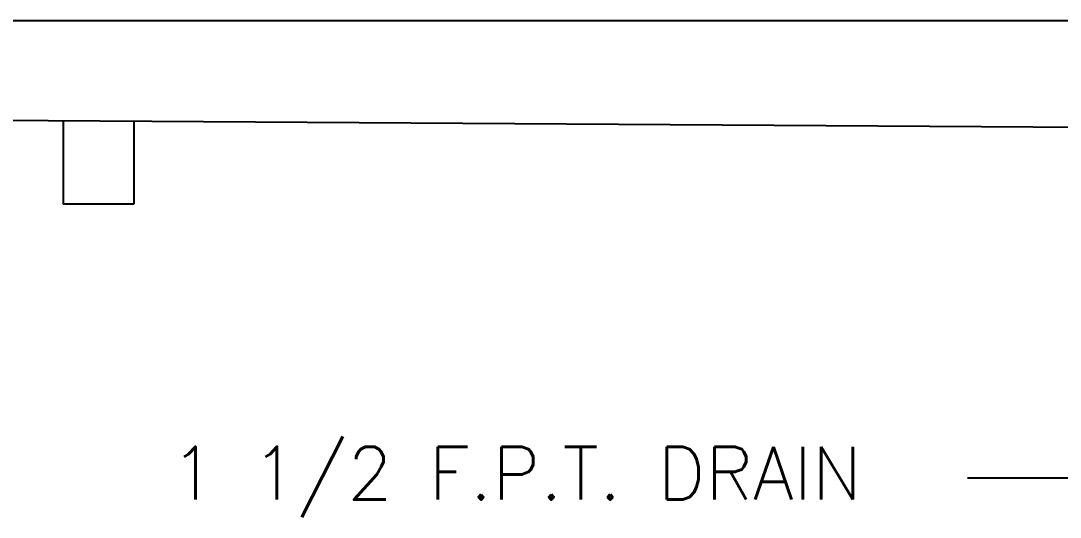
# Model space of a CAD drawing. Extents: x -24 to 296, y -58 to 147.
# Drawn here: x 129.76 to 159.12, y 8.56 to 22.58 of the extents above; entities that cross this region are included whole.
import ezdxf

# ---------------------------------------------------------------- set-up
doc = ezdxf.new("R2010")
doc.units = 0
doc.header["$MEASUREMENT"] = 0
doc.layers.add('0 Unit', color=7, linetype='CONTINUOUS')
doc.layers.add('RH01NO', color=7, linetype='CONTINUOUS')
doc.styles.add('SIMPLEX', font='SIMPLEX')

msp = doc.modelspace()

# ---------------------------------------------------------------- linework, layer by layer
at = {"layer": '0 Unit'}
for p, q in [((161.48834, 22.58475), (42.42584, 22.58475)), ((130.95709, 19.76817), (130.95709, 17.40775)), ((132.95709, 19.75496), (132.95709, 17.40775)), ((132.95709, 17.40775), (130.95709, 17.40775))]:
    msp.add_line(p, q, dxfattribs=at)
at = {"layer": 'RH01NO'}
for p, q in [((42.42584, 20.35302), (161.48834, 19.56648)), ((161.79391, 9.6667), (156.50385, 9.6667))]:
    msp.add_line(p, q, dxfattribs=at)

# ---------------------------------------------------------------- texts
at = {"layer": 'RH01NO', "style": 'SIMPLEX'}
msp.add_text('1 1/2 F.P.T. DRAIN', height=1.494, dxfattribs=at).set_placement((133.98947, 9.05813))

doc.saveas('drawing.dxf')
